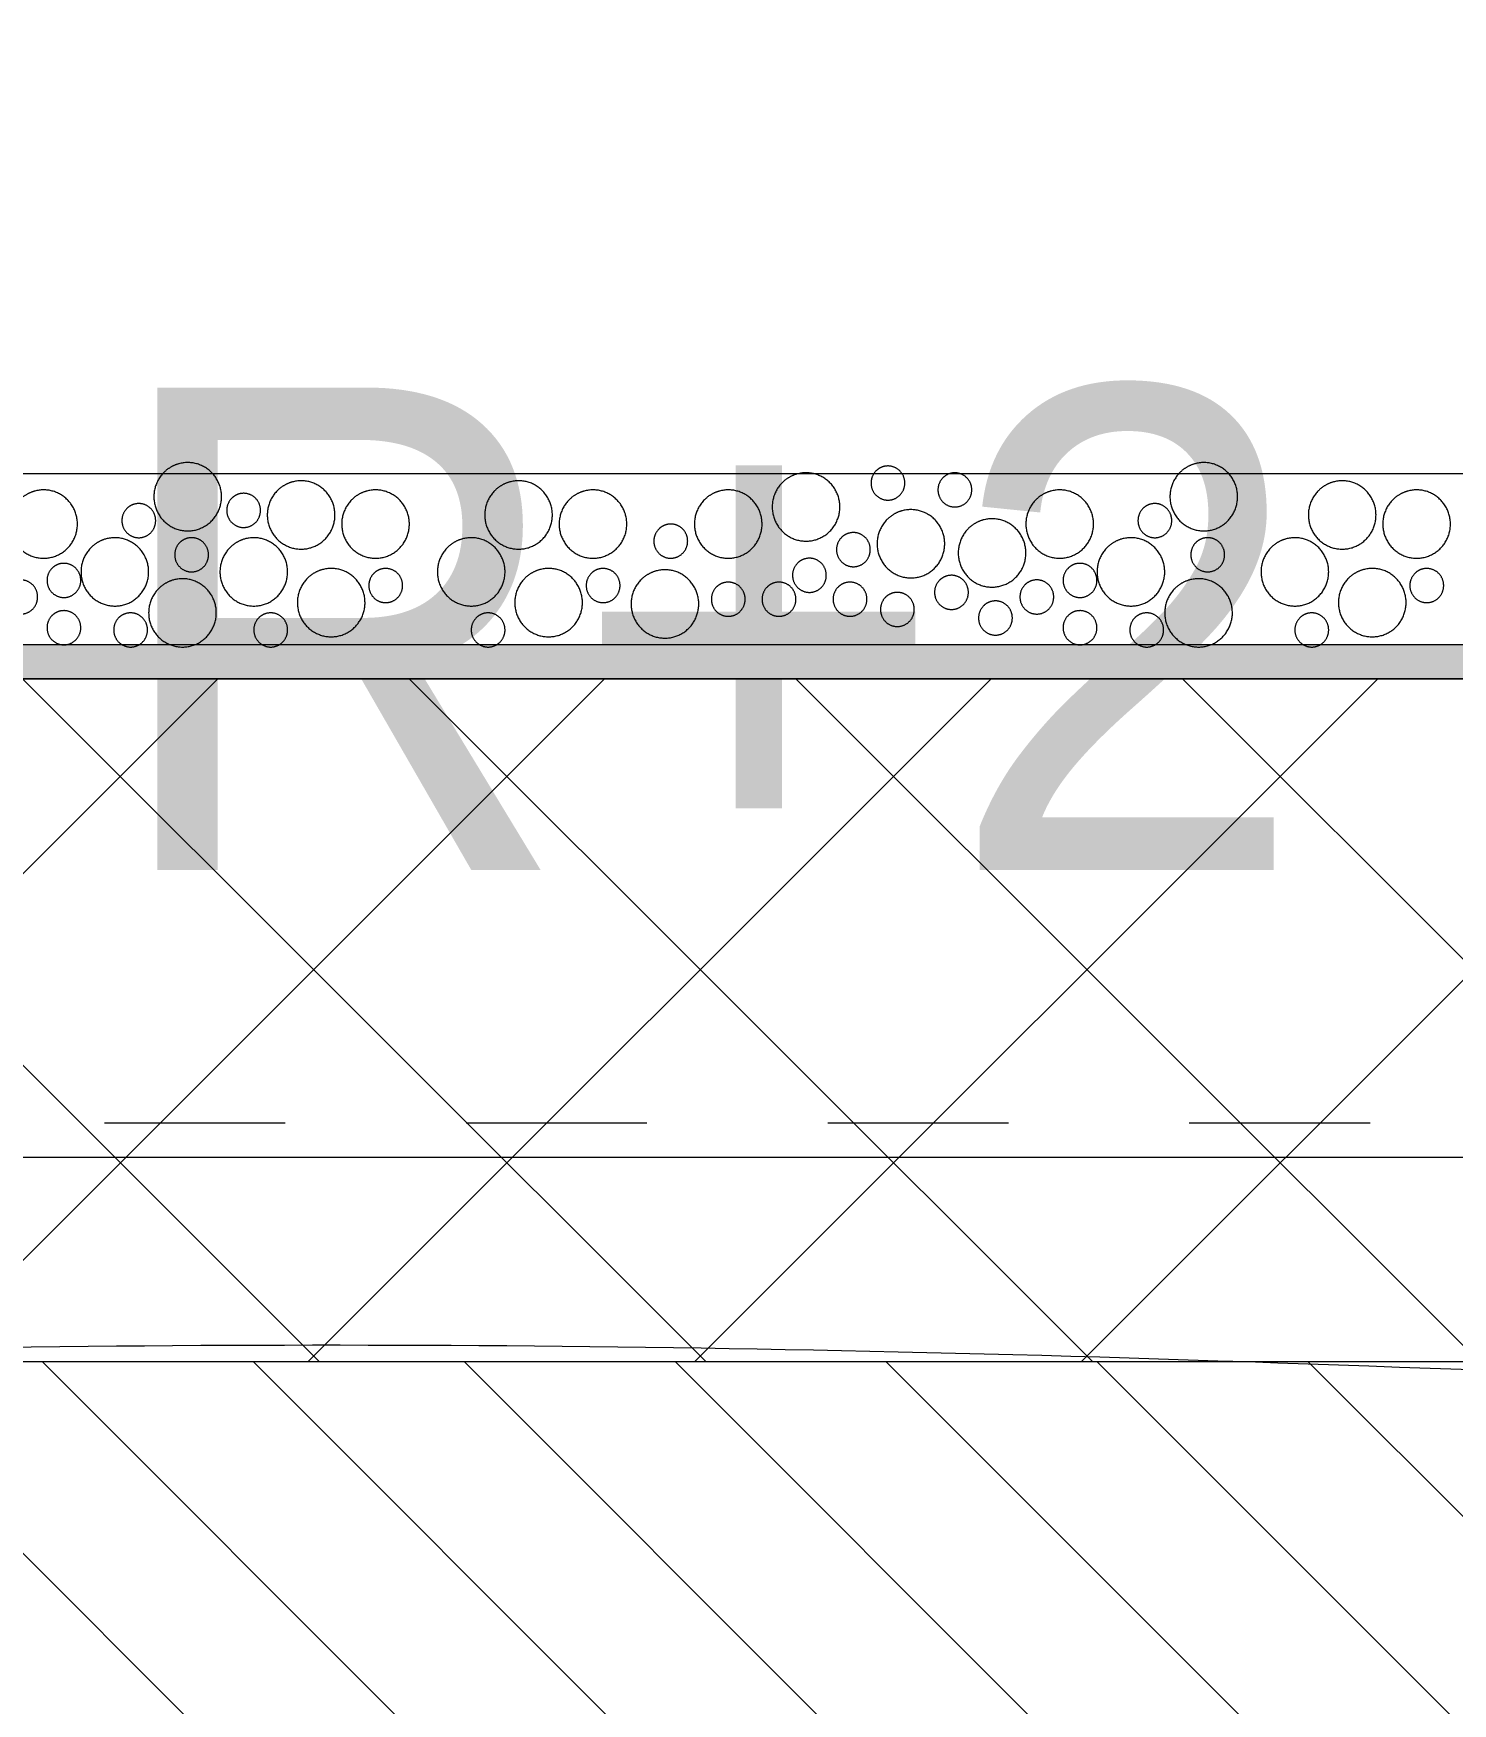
# Model space of a CAD drawing. Header units: centimetres. Extents: x -6341 to 23117, y -10090 to 8065.
# Drawn here: x 376.47 to 418, y -78.05 to -29.16 of the extents above; entities that cross this region are included whole.
import ezdxf

# ---------------------------------------------------------------- set-up
doc = ezdxf.new("R2010")
doc.units = ezdxf.units.CM
doc.header["$LTSCALE"] = 12.7
doc.linetypes.add('VW-01', pattern=[0.83312, 0.41656, -0.41656])
doc.layers.get('0').update_dxf_attribs({"lineweight": 5})
for name, color, linetype, lineweight in [('B BATI-GO-vu', 7, 'Continuous', 5), ('B BATI-isolation', 7, 'Continuous', 5), ('B Général', 7, 'Continuous', 5), ('C ANNOTATIONS-cotation', 7, 'Continuous', 5)]:
    doc.layers.add(name, color=color, linetype=linetype, lineweight=lineweight)
doc.styles.add('Eurostile', font='')
doc.styles.get('Eurostile').set_extended_font_data('Eurostile')

# ---------------------------------------------------------------- blocks, each defined once
blk = doc.blocks.new('Groupe-10-1')
at = {"layer": 'B Général', "color": 7, "linetype": 'Continuous', "lineweight": 13, "flags": 128}
blk.add_lwpolyline([(-1159.074, 5117.41), (-1159.074, 5514.314), (-2149.071, 5514.314), (-2149.071, 4917.389), (-1752.074, 4917.389), (-1752.074, 5117.41)], close=True, dxfattribs=at)
blk = doc.blocks.new('Groupe-120-1')
at = {"layer": 'B BATI-GO-vu', "color": 7}
for points in [[(-1771.471, 4993.892), (-1771.605, 4994.122), (-1771.605, 4994.652), (-1771.337, 4995.111), (-1770.873, 4995.377), (-1770.337, 4995.377), (-1769.873, 4995.111), (-1769.605, 4994.652), (-1769.605, 4994.122), (-1769.873, 4993.662), (-1770.337, 4993.397), (-1770.873, 4993.397), (-1771.337, 4993.662), (-1771.471, 4993.892)], [(-1769.238, 4994.436), (-1769.305, 4994.551), (-1769.305, 4994.816), (-1769.171, 4995.046), (-1768.939, 4995.179), (-1768.671, 4995.179), (-1768.439, 4995.046), (-1768.305, 4994.816), (-1768.305, 4994.551), (-1768.439, 4994.322), (-1768.671, 4994.189), (-1768.939, 4994.189), (-1769.171, 4994.322), (-1769.238, 4994.436)], [(-1769.171, 4992.594), (-1769.305, 4992.824), (-1769.305, 4993.354), (-1769.037, 4993.814), (-1768.573, 4994.079), (-1768.037, 4994.079), (-1767.573, 4993.814), (-1767.305, 4993.354), (-1767.305, 4992.824), (-1767.573, 4992.365), (-1768.037, 4992.1), (-1768.573, 4992.1), (-1769.037, 4992.365), (-1769.171, 4992.594)], [(-1771.737, 4991.715), (-1771.871, 4991.945), (-1771.871, 4992.475), (-1771.603, 4992.934), (-1771.139, 4993.199), (-1770.603, 4993.199), (-1770.139, 4992.934), (-1769.871, 4992.475), (-1769.871, 4991.945), (-1770.139, 4991.485), (-1770.603, 4991.22), (-1771.139, 4991.22), (-1771.603, 4991.485), (-1771.737, 4991.715)], [(-1770.071, 4990.329), (-1770.205, 4990.559), (-1770.205, 4991.089), (-1769.937, 4991.549), (-1769.473, 4991.814), (-1768.937, 4991.814), (-1768.473, 4991.549), (-1768.205, 4991.089), (-1768.205, 4990.559), (-1768.473, 4990.1), (-1768.937, 4989.835), (-1769.473, 4989.835), (-1769.937, 4990.1), (-1770.071, 4990.329)], [(-1767.938, 4991.072), (-1768.005, 4991.187), (-1768.005, 4991.452), (-1767.871, 4991.681), (-1767.639, 4991.814), (-1767.371, 4991.814), (-1767.139, 4991.681), (-1767.005, 4991.452), (-1767.005, 4991.187), (-1767.139, 4990.957), (-1767.371, 4990.824), (-1767.639, 4990.824), (-1767.871, 4990.957), (-1767.938, 4991.072)], [(-1771.438, 4990.28), (-1771.505, 4990.395), (-1771.505, 4990.66), (-1771.371, 4990.89), (-1771.139, 4991.022), (-1770.871, 4991.022), (-1770.639, 4990.89), (-1770.505, 4990.66), (-1770.505, 4990.395), (-1770.639, 4990.165), (-1770.871, 4990.033), (-1771.139, 4990.033), (-1771.371, 4990.165), (-1771.438, 4990.28)], [(-1772.271, 4988.396), (-1772.405, 4988.626), (-1772.405, 4989.156), (-1772.137, 4989.615), (-1771.673, 4989.88), (-1771.137, 4989.88), (-1770.673, 4989.615), (-1770.405, 4989.156), (-1770.405, 4988.626), (-1770.673, 4988.166), (-1771.137, 4987.901), (-1771.673, 4987.901), (-1772.137, 4988.166), (-1772.271, 4988.396)], [(-1768.871, 4988.243), (-1769.005, 4988.473), (-1769.005, 4989.003), (-1768.737, 4989.462), (-1768.273, 4989.728), (-1767.737, 4989.728), (-1767.273, 4989.462), (-1767.005, 4989.003), (-1767.005, 4988.473), (-1767.273, 4988.013), (-1767.737, 4987.748), (-1768.273, 4987.748), (-1768.737, 4988.013), (-1768.871, 4988.243)], [(-1770.138, 4988.758), (-1770.205, 4988.873), (-1770.205, 4989.138), (-1770.071, 4989.368), (-1769.839, 4989.5), (-1769.571, 4989.5), (-1769.339, 4989.368), (-1769.205, 4989.138), (-1769.205, 4988.873), (-1769.339, 4988.643), (-1769.571, 4988.51), (-1769.839, 4988.51), (-1770.071, 4988.643), (-1770.138, 4988.758)], [(-1771.138, 4987.212), (-1771.205, 4987.327), (-1771.205, 4987.592), (-1771.071, 4987.822), (-1770.839, 4987.954), (-1770.571, 4987.954), (-1770.339, 4987.822), (-1770.205, 4987.592), (-1770.205, 4987.327), (-1770.339, 4987.097), (-1770.571, 4986.965), (-1770.839, 4986.965), (-1771.071, 4987.097), (-1771.138, 4987.212)], [(-1770.071, 4986.264), (-1770.205, 4986.494), (-1770.205, 4987.024), (-1769.937, 4987.483), (-1769.473, 4987.748), (-1768.937, 4987.748), (-1768.473, 4987.483), (-1768.205, 4987.024), (-1768.205, 4986.494), (-1768.473, 4986.034), (-1768.937, 4985.769), (-1769.473, 4985.769), (-1769.937, 4986.034), (-1770.071, 4986.264)], [(-1767.938, 4986.973), (-1768.005, 4987.088), (-1768.005, 4987.353), (-1767.871, 4987.583), (-1767.639, 4987.715), (-1767.371, 4987.715), (-1767.139, 4987.583), (-1767.005, 4987.353), (-1767.005, 4987.088), (-1767.139, 4986.858), (-1767.371, 4986.726), (-1767.639, 4986.726), (-1767.871, 4986.858), (-1767.938, 4986.973)], [(-1769.388, 4985.021), (-1769.455, 4985.136), (-1769.455, 4985.401), (-1769.321, 4985.631), (-1769.089, 4985.763), (-1768.821, 4985.763), (-1768.589, 4985.631), (-1768.455, 4985.401), (-1768.455, 4985.136), (-1768.589, 4984.906), (-1768.821, 4984.774), (-1769.089, 4984.774), (-1769.321, 4984.906), (-1769.388, 4985.021)], [(-1768.003, 4985.021), (-1768.07, 4985.136), (-1768.07, 4985.401), (-1767.936, 4985.631), (-1767.704, 4985.763), (-1767.436, 4985.763), (-1767.204, 4985.631), (-1767.07, 4985.401), (-1767.07, 4985.136), (-1767.204, 4984.906), (-1767.436, 4984.774), (-1767.704, 4984.774), (-1767.936, 4984.906), (-1768.003, 4985.021)], [(-1771.471, 4984.18), (-1771.605, 4984.409), (-1771.605, 4984.94), (-1771.337, 4985.399), (-1770.873, 4985.664), (-1770.337, 4985.664), (-1769.873, 4985.399), (-1769.605, 4984.94), (-1769.605, 4984.409), (-1769.873, 4983.95), (-1770.337, 4983.685), (-1770.873, 4983.685), (-1771.337, 4983.95), (-1771.471, 4984.18)], [(-1768.903, 4983.758), (-1768.97, 4983.873), (-1768.97, 4984.138), (-1768.836, 4984.368), (-1768.604, 4984.5), (-1768.336, 4984.5), (-1768.104, 4984.368), (-1767.97, 4984.138), (-1767.97, 4983.873), (-1768.104, 4983.643), (-1768.336, 4983.511), (-1768.604, 4983.511), (-1768.836, 4983.643), (-1768.903, 4983.758)]]:
    blk.add_open_spline(points, degree=2, dxfattribs=at)
blk = doc.blocks.new('Groupe-121-1')
at = {"layer": 'B BATI-GO-vu', "color": 7}
for points in [[(-1771.471, 5024.354), (-1771.605, 5024.584), (-1771.605, 5025.114), (-1771.337, 5025.573), (-1770.873, 5025.839), (-1770.337, 5025.839), (-1769.873, 5025.573), (-1769.605, 5025.114), (-1769.605, 5024.584), (-1769.873, 5024.125), (-1770.337, 5023.859), (-1770.873, 5023.859), (-1771.337, 5024.125), (-1771.471, 5024.354)], [(-1769.238, 5024.898), (-1769.305, 5025.013), (-1769.305, 5025.278), (-1769.171, 5025.508), (-1768.939, 5025.641), (-1768.671, 5025.641), (-1768.439, 5025.508), (-1768.305, 5025.278), (-1768.305, 5025.013), (-1768.439, 5024.784), (-1768.671, 5024.651), (-1768.939, 5024.651), (-1769.171, 5024.784), (-1769.238, 5024.898)], [(-1769.171, 5023.056), (-1769.305, 5023.286), (-1769.305, 5023.816), (-1769.037, 5024.276), (-1768.573, 5024.541), (-1768.037, 5024.541), (-1767.573, 5024.276), (-1767.305, 5023.816), (-1767.305, 5023.286), (-1767.573, 5022.827), (-1768.037, 5022.562), (-1768.573, 5022.562), (-1769.037, 5022.827), (-1769.171, 5023.056)], [(-1771.737, 5022.177), (-1771.871, 5022.407), (-1771.871, 5022.937), (-1771.603, 5023.396), (-1771.139, 5023.661), (-1770.603, 5023.661), (-1770.139, 5023.396), (-1769.871, 5022.937), (-1769.871, 5022.407), (-1770.139, 5021.947), (-1770.603, 5021.682), (-1771.139, 5021.682), (-1771.603, 5021.947), (-1771.737, 5022.177)], [(-1770.071, 5020.792), (-1770.205, 5021.021), (-1770.205, 5021.552), (-1769.937, 5022.011), (-1769.473, 5022.276), (-1768.937, 5022.276), (-1768.473, 5022.011), (-1768.205, 5021.552), (-1768.205, 5021.021), (-1768.473, 5020.562), (-1768.937, 5020.297), (-1769.473, 5020.297), (-1769.937, 5020.562), (-1770.071, 5020.792)], [(-1767.938, 5021.534), (-1768.005, 5021.649), (-1768.005, 5021.914), (-1767.871, 5022.143), (-1767.639, 5022.276), (-1767.371, 5022.276), (-1767.139, 5022.143), (-1767.005, 5021.914), (-1767.005, 5021.649), (-1767.139, 5021.419), (-1767.371, 5021.286), (-1767.639, 5021.286), (-1767.871, 5021.419), (-1767.938, 5021.534)], [(-1772.271, 5018.127), (-1772.405, 5018.357), (-1772.405, 5018.887), (-1772.137, 5019.346), (-1771.673, 5019.611), (-1771.137, 5019.611), (-1770.673, 5019.346), (-1770.405, 5018.887), (-1770.405, 5018.357), (-1770.673, 5017.897), (-1771.137, 5017.632), (-1771.673, 5017.632), (-1772.137, 5017.897), (-1772.271, 5018.127)], [(-1770.138, 5018.489), (-1770.205, 5018.604), (-1770.205, 5018.869), (-1770.071, 5019.099), (-1769.839, 5019.231), (-1769.571, 5019.231), (-1769.339, 5019.099), (-1769.205, 5018.869), (-1769.205, 5018.604), (-1769.339, 5018.374), (-1769.571, 5018.242), (-1769.839, 5018.242), (-1770.071, 5018.374), (-1770.138, 5018.489)], [(-1768.871, 5017.974), (-1769.005, 5018.204), (-1769.005, 5018.734), (-1768.737, 5019.193), (-1768.273, 5019.459), (-1767.737, 5019.459), (-1767.273, 5019.193), (-1767.005, 5018.734), (-1767.005, 5018.204), (-1767.273, 5017.745), (-1767.737, 5017.479), (-1768.273, 5017.479), (-1768.737, 5017.745), (-1768.871, 5017.974)], [(-1771.138, 5016.943), (-1771.205, 5017.058), (-1771.205, 5017.323), (-1771.071, 5017.553), (-1770.839, 5017.685), (-1770.571, 5017.685), (-1770.339, 5017.553), (-1770.205, 5017.323), (-1770.205, 5017.058), (-1770.339, 5016.828), (-1770.571, 5016.696), (-1770.839, 5016.696), (-1771.071, 5016.828), (-1771.138, 5016.943)], [(-1770.071, 5015.995), (-1770.205, 5016.225), (-1770.205, 5016.755), (-1769.937, 5017.214), (-1769.473, 5017.479), (-1768.937, 5017.479), (-1768.473, 5017.214), (-1768.205, 5016.755), (-1768.205, 5016.225), (-1768.473, 5015.765), (-1768.937, 5015.5), (-1769.473, 5015.5), (-1769.937, 5015.765), (-1770.071, 5015.995)], [(-1767.938, 5016.704), (-1768.005, 5016.819), (-1768.005, 5017.084), (-1767.871, 5017.314), (-1767.639, 5017.446), (-1767.371, 5017.446), (-1767.139, 5017.314), (-1767.005, 5017.084), (-1767.005, 5016.819), (-1767.139, 5016.589), (-1767.371, 5016.457), (-1767.639, 5016.457), (-1767.871, 5016.589), (-1767.938, 5016.704)], [(-1771.471, 5013.911), (-1771.605, 5014.14), (-1771.605, 5014.671), (-1771.337, 5015.13), (-1770.873, 5015.395), (-1770.337, 5015.395), (-1769.873, 5015.13), (-1769.605, 5014.671), (-1769.605, 5014.14), (-1769.873, 5013.681), (-1770.337, 5013.416), (-1770.873, 5013.416), (-1771.337, 5013.681), (-1771.471, 5013.911)], [(-1769.388, 5014.752), (-1769.455, 5014.867), (-1769.455, 5015.132), (-1769.321, 5015.362), (-1769.089, 5015.494), (-1768.821, 5015.494), (-1768.589, 5015.362), (-1768.455, 5015.132), (-1768.455, 5014.867), (-1768.589, 5014.637), (-1768.821, 5014.505), (-1769.089, 5014.505), (-1769.321, 5014.637), (-1769.388, 5014.752)], [(-1768.003, 5014.752), (-1768.07, 5014.867), (-1768.07, 5015.132), (-1767.936, 5015.362), (-1767.704, 5015.494), (-1767.436, 5015.494), (-1767.204, 5015.362), (-1767.07, 5015.132), (-1767.07, 5014.867), (-1767.204, 5014.637), (-1767.436, 5014.505), (-1767.704, 5014.505), (-1767.936, 5014.637), (-1768.003, 5014.752)], [(-1768.903, 5013.489), (-1768.97, 5013.604), (-1768.97, 5013.869), (-1768.836, 5014.099), (-1768.604, 5014.231), (-1768.336, 5014.231), (-1768.104, 5014.099), (-1767.97, 5013.869), (-1767.97, 5013.604), (-1768.104, 5013.374), (-1768.336, 5013.242), (-1768.604, 5013.242), (-1768.836, 5013.374), (-1768.903, 5013.489)], [(-1770.625, 5011.932), (-1770.759, 5012.161), (-1770.759, 5012.692), (-1770.491, 5013.151), (-1770.027, 5013.416), (-1769.491, 5013.416), (-1769.027, 5013.151), (-1768.759, 5012.692), (-1768.759, 5012.161), (-1769.027, 5011.702), (-1769.491, 5011.437), (-1770.027, 5011.437), (-1770.491, 5011.702), (-1770.625, 5011.932)], [(-1768.288, 5012.278), (-1768.355, 5012.393), (-1768.355, 5012.658), (-1768.221, 5012.888), (-1767.988, 5013.02), (-1767.721, 5013.02), (-1767.488, 5012.888), (-1767.355, 5012.658), (-1767.355, 5012.393), (-1767.488, 5012.163), (-1767.721, 5012.031), (-1767.988, 5012.031), (-1768.221, 5012.163), (-1768.288, 5012.278)], [(-1772.038, 5011.09), (-1772.105, 5011.205), (-1772.105, 5011.47), (-1771.971, 5011.7), (-1771.739, 5011.833), (-1771.471, 5011.833), (-1771.239, 5011.7), (-1771.105, 5011.47), (-1771.105, 5011.205), (-1771.239, 5010.976), (-1771.471, 5010.843), (-1771.739, 5010.843), (-1771.971, 5010.976), (-1772.038, 5011.09)], [(-1769.038, 5010.991), (-1769.105, 5011.106), (-1769.105, 5011.371), (-1768.971, 5011.601), (-1768.739, 5011.734), (-1768.471, 5011.734), (-1768.239, 5011.601), (-1768.105, 5011.371), (-1768.105, 5011.106), (-1768.239, 5010.877), (-1768.471, 5010.744), (-1768.739, 5010.744), (-1768.971, 5010.877), (-1769.038, 5010.991)], [(-1770.894, 5009.557), (-1771.028, 5009.786), (-1771.028, 5010.316), (-1770.76, 5010.776), (-1770.296, 5011.041), (-1769.76, 5011.041), (-1769.296, 5010.776), (-1769.028, 5010.316), (-1769.028, 5009.786), (-1769.296, 5009.327), (-1769.76, 5009.062), (-1770.296, 5009.062), (-1770.76, 5009.327), (-1770.894, 5009.557)], [(-1772.238, 5009.132), (-1772.305, 5009.247), (-1772.305, 5009.512), (-1772.171, 5009.742), (-1771.939, 5009.875), (-1771.671, 5009.875), (-1771.439, 5009.742), (-1771.305, 5009.512), (-1771.305, 5009.247), (-1771.439, 5009.018), (-1771.671, 5008.885), (-1771.939, 5008.885), (-1772.171, 5009.018), (-1772.238, 5009.132)], [(-1768.538, 5009.408), (-1768.605, 5009.523), (-1768.605, 5009.788), (-1768.471, 5010.018), (-1768.239, 5010.15), (-1767.971, 5010.15), (-1767.739, 5010.018), (-1767.605, 5009.788), (-1767.605, 5009.523), (-1767.739, 5009.293), (-1767.971, 5009.161), (-1768.239, 5009.161), (-1768.471, 5009.293), (-1768.538, 5009.408)], [(-1770.289, 5008.122), (-1770.356, 5008.236), (-1770.356, 5008.502), (-1770.222, 5008.731), (-1769.99, 5008.864), (-1769.722, 5008.864), (-1769.49, 5008.731), (-1769.356, 5008.502), (-1769.356, 5008.236), (-1769.49, 5008.007), (-1769.722, 5007.874), (-1769.99, 5007.874), (-1770.222, 5008.007), (-1770.289, 5008.122)], [(-1768.838, 5008.023), (-1768.905, 5008.137), (-1768.905, 5008.403), (-1768.771, 5008.632), (-1768.539, 5008.765), (-1768.271, 5008.765), (-1768.039, 5008.632), (-1767.905, 5008.403), (-1767.905, 5008.137), (-1768.039, 5007.908), (-1768.271, 5007.775), (-1768.539, 5007.775), (-1768.771, 5007.908), (-1768.838, 5008.023)], [(-1771.971, 5006.489), (-1772.105, 5006.718), (-1772.105, 5007.249), (-1771.837, 5007.708), (-1771.373, 5007.973), (-1770.837, 5007.973), (-1770.373, 5007.708), (-1770.105, 5007.249), (-1770.105, 5006.718), (-1770.373, 5006.259), (-1770.837, 5005.994), (-1771.373, 5005.994), (-1771.837, 5006.259), (-1771.971, 5006.489)], [(-1769.538, 5006.835), (-1769.605, 5006.95), (-1769.605, 5007.215), (-1769.471, 5007.445), (-1769.239, 5007.577), (-1768.971, 5007.577), (-1768.739, 5007.445), (-1768.605, 5007.215), (-1768.605, 5006.95), (-1768.739, 5006.72), (-1768.971, 5006.588), (-1769.239, 5006.588), (-1769.471, 5006.72), (-1769.538, 5006.835)], [(-1768.838, 5005.944), (-1768.905, 5006.059), (-1768.905, 5006.324), (-1768.771, 5006.554), (-1768.539, 5006.687), (-1768.271, 5006.687), (-1768.039, 5006.554), (-1767.905, 5006.324), (-1767.905, 5006.059), (-1768.039, 5005.83), (-1768.271, 5005.697), (-1768.539, 5005.697), (-1768.771, 5005.83), (-1768.838, 5005.944)], [(-1771.471, 5004.213), (-1771.605, 5004.442), (-1771.605, 5004.973), (-1771.337, 5005.432), (-1770.873, 5005.697), (-1770.337, 5005.697), (-1769.873, 5005.432), (-1769.605, 5004.973), (-1769.605, 5004.442), (-1769.873, 5003.983), (-1770.337, 5003.718), (-1770.873, 5003.718), (-1771.337, 5003.983), (-1771.471, 5004.213)], [(-1768.838, 5004.46), (-1768.905, 5004.575), (-1768.905, 5004.84), (-1768.771, 5005.07), (-1768.539, 5005.202), (-1768.271, 5005.202), (-1768.039, 5005.07), (-1767.905, 5004.84), (-1767.905, 5004.575), (-1768.039, 5004.345), (-1768.271, 5004.213), (-1768.539, 5004.213), (-1768.771, 5004.345), (-1768.838, 5004.46)], [(-1769.132, 5002.36), (-1769.266, 5002.59), (-1769.266, 5003.12), (-1768.998, 5003.579), (-1768.534, 5003.844), (-1767.998, 5003.844), (-1767.534, 5003.579), (-1767.266, 5003.12), (-1767.266, 5002.59), (-1767.534, 5002.13), (-1767.998, 5001.865), (-1768.534, 5001.865), (-1768.998, 5002.13), (-1769.132, 5002.36)], [(-1770.538, 5002.778), (-1770.605, 5002.893), (-1770.605, 5003.158), (-1770.471, 5003.387), (-1770.239, 5003.52), (-1769.971, 5003.52), (-1769.739, 5003.387), (-1769.605, 5003.158), (-1769.605, 5002.893), (-1769.739, 5002.663), (-1769.971, 5002.53), (-1770.239, 5002.53), (-1770.471, 5002.663), (-1770.538, 5002.778)], [(-1771.471, 5000.254), (-1771.605, 5000.484), (-1771.605, 5001.014), (-1771.337, 5001.473), (-1770.873, 5001.739), (-1770.337, 5001.739), (-1769.873, 5001.473), (-1769.605, 5001.014), (-1769.605, 5000.484), (-1769.873, 5000.025), (-1770.337, 4999.759), (-1770.873, 4999.759), (-1771.337, 5000.025), (-1771.471, 5000.254)], [(-1769.238, 5000.798), (-1769.305, 5000.913), (-1769.305, 5001.178), (-1769.171, 5001.408), (-1768.939, 5001.541), (-1768.671, 5001.541), (-1768.439, 5001.408), (-1768.305, 5001.178), (-1768.305, 5000.913), (-1768.439, 5000.684), (-1768.671, 5000.551), (-1768.939, 5000.551), (-1769.171, 5000.684), (-1769.238, 5000.798)], [(-1769.171, 4998.956), (-1769.305, 4999.186), (-1769.305, 4999.716), (-1769.037, 5000.176), (-1768.573, 5000.441), (-1768.037, 5000.441), (-1767.573, 5000.176), (-1767.305, 4999.716), (-1767.305, 4999.186), (-1767.573, 4998.727), (-1768.037, 4998.462), (-1768.573, 4998.462), (-1769.037, 4998.727), (-1769.171, 4998.956)], [(-1771.737, 4998.077), (-1771.871, 4998.307), (-1771.871, 4998.837), (-1771.603, 4999.296), (-1771.139, 4999.561), (-1770.603, 4999.561), (-1770.139, 4999.296), (-1769.871, 4998.837), (-1769.871, 4998.307), (-1770.139, 4997.847), (-1770.603, 4997.582), (-1771.139, 4997.582), (-1771.603, 4997.847), (-1771.737, 4998.077)], [(-1770.071, 4996.692), (-1770.205, 4996.921), (-1770.205, 4997.452), (-1769.937, 4997.911), (-1769.473, 4998.176), (-1768.937, 4998.176), (-1768.473, 4997.911), (-1768.205, 4997.452), (-1768.205, 4996.921), (-1768.473, 4996.462), (-1768.937, 4996.197), (-1769.473, 4996.197), (-1769.937, 4996.462), (-1770.071, 4996.692)], [(-1767.938, 4997.434), (-1768.005, 4997.549), (-1768.005, 4997.814), (-1767.871, 4998.043), (-1767.639, 4998.176), (-1767.371, 4998.176), (-1767.139, 4998.043), (-1767.005, 4997.814), (-1767.005, 4997.549), (-1767.139, 4997.319), (-1767.371, 4997.186), (-1767.639, 4997.186), (-1767.871, 4997.319), (-1767.938, 4997.434)]]:
    blk.add_open_spline(points, degree=2, dxfattribs=at)
blk = doc.blocks.new('Groupe-131-1')
at = {"layer": 'B BATI-isolation', "linetype": 'Continuous', "lineweight": 0}
blk.add_hatch(color=255, dxfattribs=at).paths.add_polyline_path([(-1767.077, 4917.394), (-1767.077, 5093.417), (-1766.077, 5093.417), (-1766.077, 4917.394)])
at = {"layer": 'B Général', "linetype": 'Continuous', "lineweight": 5, "true_color": 0x808080}
h = blk.add_hatch(dxfattribs=at)
h.set_pattern_fill('02_ISOLANT', color=8, style=0, pattern_type=2)
h.set_pattern_definition([(45, (0, 0), (-5.656854, 5.656854), []), (135, (0, 0), (5.656854, 5.656854), [])])
h.paths.add_polyline_path([(-1766.077, 4917.394), (-1766.077, 5093.417), (-1746.077, 5093.417), (-1746.077, 4917.394)])
at = {"layer": 'B BATI-GO-vu', "linetype": 'Continuous', "lineweight": 5}
blk.add_line((-1772.07, 5093.416), (-1772.074, 4918.394), dxfattribs=at)
at = {"layer": 'B BATI-isolation', "color": 7, "linetype": 'Continuous', "lineweight": 13, "flags": 128}
blk.add_lwpolyline([(-1767.077, 4917.394), (-1767.077, 5093.417), (-1766.077, 5093.417), (-1766.077, 4917.394)], close=True, dxfattribs=at)
at = {"layer": 'B Général', "color": 7, "linetype": 'Continuous', "lineweight": 5, "flags": 128}
blk.add_lwpolyline([(-1766.077, 4917.394), (-1766.077, 5093.417), (-1746.077, 5093.417), (-1746.077, 4917.394)], close=True, dxfattribs=at)
at = {"layer": 'B BATI-GO-vu'}
for name in ['Groupe-121-1', 'Groupe-120-1']:
    blk.add_blockref(name, (0, 0), dxfattribs=at)
blk = doc.blocks.new('Groupe-132-1')
at = {"linetype": 'Continuous', "lineweight": 5}
h = blk.add_hatch(dxfattribs=at)
h.set_pattern_fill('45_0_15_52', style=0, pattern_type=2)
h.set_pattern_definition([(45, (0, 0), (3.5277778, -2.6458333), [])])
h.paths.add_polyline_path([(-2023.074, 4689.12), (-2023.077, 4689.12), (-2023.077, 4893.389), (-2147.8, 4893.389), (-2147.8, 4893.396), (-2149.07, 4893.396), (-2149.07, 4909.396), (-1990.377, 4909.4), (-1990.377, 4893.4), (-1992.974, 4893.4), (-1992.974, 4893.386), (-2003.074, 4893.389), (-2003.074, 4300.6), (-1745.96, 4300.6), (-1746.035, 4689.119), (-1746.038, 4689.119), (-1746.067, 4837.555), (-1746.077, 4837.555), (-1746.077, 4893.389), (-1796.425, 4893.389), (-1796.425, 4893.396), (-1796.428, 4893.396), (-1796.428, 4893.399), (-1806.778, 4893.398), (-1806.779, 4905.084), (-1804.817, 4905.084), (-1804.637, 4909.395), (-1796.428, 4909.395), (-1796.428, 4909.396), (-1789.461, 4909.396), (-1746.077, 4909.397), (-1746.077, 5093.41), (-1801.074, 5093.41), (-1801.074, 5093.417), (-1801.077, 5093.417), (-1801.077, 5109.396), (-1152.077, 5109.417), (-1152.077, 5109.41), (-1152.074, 5109.41), (-1152.074, 4909.493), (-1096.9, 4909.493), (-1096.9, 4893.396), (-1109.54, 4893.396), (-1109.54, 4893.389), (-1152.074, 4893.389), (-1152.074, 4300.389), (-852.506, 4300.389), (-852.506, 4689.111), (-852.525, 4689.111), (-852.525, 4909.393), (-852.525, 4909.396), (-849.399, 5117.848), (-832.525, 5117.848), (-832.513, 5112.394), (-832.904, 5112.285), (-833.254, 5112.136), (-833.565, 5111.946), (-833.835, 5111.717), (-834.065, 5111.446), (-834.254, 5111.136), (-834.404, 5110.785), (-834.513, 5110.394), (-832.513, 5110.394), (-832.525, 4909.396), (-832.525, 4909.393), (-776.5, 4909.39), (-776.5, 4893.389), (-832.522, 4893.389), (-832.522, 4300.389), (-527.074, 4300.389), (-527.074, 4689.118), (-527.077, 4689.118), (-527.077, 4884.05), (-527.077, 4893.389), (-527.091, 4893.389), (-527.091, 4893.396), (-542.07, 4893.394), (-542.102, 4905.075), (-541.115, 4905.084), (-540.936, 4909.393), (-527.077, 4909.393), (-527.077, 4909.396), (-424.004, 4909.396), (-424.004, 5450.396), (-34.003, 5450.396), (-34.003, 5450.389), (-34, 5450.389), (-34, 5425.389), (-104.009, 5425.374), (-104.009, 4909.396), (288.982, 4909.396), (288.982, 4909.389), (288.986, 4909.389), (288.986, 4884.389), (80.926, 4884.389), (80.926, 3276.389), (288.986, 3276.389), (288.986, 3251.389), (-547.427, 3251.377), (-546.578, 3271.375), (-527.074, 3271.375), (-527.074, 4282.389), (-832.522, 4282.389), (-832.522, 4153.389), (-792.522, 4153.389), (-792.522, 4134.389), (-832.522, 4134.389), (-832.522, 3541.39), (-775.64, 3541.39), (-775.64, 3525.39), (-798.828, 3525.391), (-832.539, 3525.39), (-832.526, 3324.391), (-834.526, 3324.391), (-834.417, 3324), (-834.268, 3323.649), (-834.078, 3323.339), (-833.848, 3323.069), (-833.578, 3322.839), (-833.268, 3322.649), (-832.917, 3322.5), (-832.526, 3322.391), (-832.539, 3316.938), (-849.412, 3316.938), (-852.538, 3525.39), (-852.538, 3525.392), (-852.539, 3745.674), (-852.506, 3745.674), (-852.506, 4134.389), (-1152.074, 4134.389), (-1152.074, 3745.674), (-1152.074, 3745.674), (-1152.074, 3541.392), (-1099.263, 3541.392), (-1099.263, 3541.389), (-1096.913, 3541.389), (-1096.913, 3525.389), (-1099.263, 3525.389), (-1099.263, 3525.389), (-1152.074, 3525.389), (-1152.074, 3320.437), (-1154.074, 3320.437), (-1153.965, 3320.046), (-1153.816, 3319.696), (-1153.626, 3319.385), (-1153.396, 3319.115), (-1153.126, 3318.885), (-1152.816, 3318.696), (-1152.465, 3318.546), (-1152.074, 3318.437), (-1152.074, 3316.937), (-1169.971, 3316.937), (-1172.074, 3525.389), (-1172.074, 3525.392), (-1172.074, 3745.674), (-1172.056, 3745.674), (-1172.056, 4134.389), (-1449.074, 4134.389), (-1449.074, 3745.674), (-1449.074, 3745.674), (-1449.074, 3541.392), (-1419.074, 3541.392), (-1419.074, 3541.382), (-1415.613, 3541.381), (-1415.613, 3525.381), (-1440.516, 3525.389), (-1449.074, 3525.389), (-1449.074, 3320.437), (-1451.074, 3320.437), (-1450.965, 3320.046), (-1450.816, 3319.695), (-1450.626, 3319.385), (-1450.396, 3319.115), (-1450.126, 3318.885), (-1449.816, 3318.695), (-1449.465, 3318.546), (-1449.074, 3318.437), (-1449.074, 3316.937), (-1466.971, 3316.937), (-1469.074, 3525.389), (-1469.074, 3525.391), (-1469.074, 3745.674), (-1469.056, 3745.674), (-1469.056, 4134.389), (-1726.074, 4134.389), (-1726.078, 3745.674), (-1726.074, 3745.674), (-1726.074, 3541.392), (-1716.074, 3541.392), (-1716.074, 3541.383), (-1713.081, 3541.381), (-1713.081, 3525.381), (-1722.75, 3525.389), (-1726.074, 3525.389), (-1726.074, 3314.437), (-1728.074, 3314.437), (-1727.965, 3314.046), (-1727.816, 3313.695), (-1727.626, 3313.385), (-1727.396, 3313.115), (-1727.126, 3312.885), (-1726.816, 3312.695), (-1726.465, 3312.546), (-1726.074, 3312.437), (-1726.074, 3310.937), (-1744.102, 3310.937), (-1746.074, 3525.389), (-1746.111, 3525.389), (-1746.111, 3525.391), (-1753.977, 3525.392), (-1754.159, 3529.762), (-1756.121, 3529.762), (-1756.121, 3541.393), (-1746.111, 3541.393), (-1746.105, 4134.389), (-2003.074, 4134.389), (-2003.074, 3541.389), (-1993.074, 3541.392), (-1993.074, 3525.292), (-2147.574, 3525.292), (-2147.574, 3541.389), (-2023.074, 3541.389)])
h.paths.add_polyline_path([(-852.506, 4153.389), (-852.506, 4282.389), (-1147.074, 4282.389), (-1147.074, 4153.389)])
h.paths.add_polyline_path([(-199.074, 3729.371), (-219.074, 3729.371), (-219.074, 3276.389), (60.926, 3276.389), (60.926, 4689.117), (60.923, 4689.117), (60.923, 4884.389), (-219.074, 4884.389), (-219.074, 4429.389), (-199.074, 4429.389), (-199.074, 4379.371), (-219.074, 4379.371), (-219.074, 3779.389), (-199.074, 3779.389)])
h.paths.add_polyline_path([(-1444.074, 4152.389), (-1172.074, 4152.389), (-1172.074, 4282.389), (-1444.074, 4282.389)])
h.paths.add_polyline_path([(-394.001, 4909.396), (-124.012, 4909.396), (-124.012, 5425.389), (-394.001, 5425.389)])
h.paths.add_polyline_path([(-1469.074, 4689.119), (-1469.077, 4689.119), (-1469.077, 5093.41), (-1726.074, 5093.41), (-1726.074, 4300.389), (-1469.074, 4300.389)])
h.paths.add_polyline_path([(-1172.077, 5093.41), (-1449.074, 5093.41), (-1449.074, 4300.389), (-1172.074, 4300.389), (-1172.074, 4689.119), (-1172.077, 4689.119)])
h.paths.add_polyline_path([(-1469.074, 4282.389), (-1721.074, 4282.389), (-1721.074, 4152.389), (-1469.074, 4152.389)])
h.paths.add_polyline_path([(-457.074, 3709.371), (-504.074, 3709.371), (-504.074, 3276.389), (-239.074, 3276.389), (-239.074, 4689.117), (-239.077, 4689.117), (-239.077, 4884.389), (-504.074, 4884.389), (-504.074, 4449.389), (-457.074, 4449.389), (-457.074, 4379.371), (-504.074, 4379.371), (-504.074, 3779.371), (-457.074, 3779.371)])
h.paths.add_polyline_path([(-2003.074, 4152.389), (-1746.074, 4152.389), (-1746.074, 4282.389), (-2003.074, 4282.389)])
at = {"color": 7, "linetype": 'Continuous', "lineweight": 18}
blk.add_open_spline([(-2023.074, 4689.12), (-2023.076, 4689.12), (-2023.077, 4689.12), (-2023.077, 4791.254), (-2023.077, 4893.389), (-2085.439, 4893.389), (-2147.8, 4893.389), (-2147.8, 4893.392), (-2147.8, 4893.396), (-2148.435, 4893.396), (-2149.07, 4893.396), (-2149.07, 4901.396), (-2149.07, 4909.396), (-2069.724, 4909.398), (-1990.377, 4909.4), (-1990.377, 4901.4), (-1990.377, 4893.4), (-1991.676, 4893.4), (-1992.974, 4893.4), (-1992.974, 4893.393), (-1992.974, 4893.386), (-1998.024, 4893.388), (-2003.074, 4893.389), (-2003.074, 4596.994), (-2003.074, 4300.6), (-1874.517, 4300.6), (-1745.96, 4300.6), (-1745.997, 4494.86), (-1746.035, 4689.119), (-1746.036, 4689.119), (-1746.038, 4689.119), (-1746.052, 4763.337), (-1746.067, 4837.555), (-1746.072, 4837.555), (-1746.077, 4837.555), (-1746.077, 4865.472), (-1746.077, 4893.389), (-1771.251, 4893.389), (-1796.425, 4893.389), (-1796.425, 4893.392), (-1796.425, 4893.396), (-1796.427, 4893.396), (-1796.428, 4893.396), (-1796.428, 4893.397), (-1796.428, 4893.399), (-1801.603, 4893.399), (-1806.778, 4893.398), (-1806.778, 4899.241), (-1806.779, 4905.084), (-1805.798, 4905.084), (-1804.817, 4905.084), (-1804.727, 4907.239), (-1804.637, 4909.395), (-1800.533, 4909.395), (-1796.428, 4909.395), (-1796.428, 4909.395), (-1796.428, 4909.396), (-1792.945, 4909.396), (-1789.461, 4909.396), (-1767.769, 4909.397), (-1746.077, 4909.397), (-1746.077, 5001.404), (-1746.077, 5093.41), (-1773.576, 5093.41), (-1801.074, 5093.41), (-1801.074, 5093.413), (-1801.074, 5093.417), (-1801.076, 5093.417), (-1801.077, 5093.417), (-1801.077, 5101.406), (-1801.077, 5109.396), (-1476.577, 5109.406), (-1152.077, 5109.417), (-1152.077, 5109.413), (-1152.077, 5109.41), (-1152.076, 5109.41), (-1152.074, 5109.41), (-1152.074, 5009.451), (-1152.074, 4909.493), (-1124.487, 4909.493), (-1096.9, 4909.493), (-1096.9, 4901.444), (-1096.9, 4893.396), (-1103.22, 4893.396), (-1109.54, 4893.396), (-1109.54, 4893.392), (-1109.54, 4893.389), (-1130.807, 4893.389), (-1152.074, 4893.389), (-1152.074, 4596.889), (-1152.074, 4300.389), (-1002.29, 4300.389), (-852.506, 4300.389), (-852.506, 4494.75), (-852.506, 4689.111), (-852.516, 4689.111), (-852.525, 4689.111), (-852.525, 4799.252), (-852.525, 4909.393), (-852.525, 4909.395), (-852.525, 4909.396), (-850.962, 5013.622), (-849.399, 5117.848), (-840.962, 5117.848), (-832.525, 5117.848), (-832.519, 5115.121), (-832.513, 5112.394), (-834.157, 5112.039), (-834.513, 5110.394), (-833.513, 5110.394), (-832.513, 5110.394), (-832.519, 5009.895), (-832.525, 4909.396), (-832.525, 4909.394), (-832.525, 4909.393), (-804.513, 4909.391), (-776.5, 4909.39), (-776.5, 4901.389), (-776.5, 4893.389), (-804.511, 4893.389), (-832.522, 4893.389), (-832.522, 4596.889), (-832.522, 4300.389), (-679.798, 4300.389), (-527.074, 4300.389), (-527.074, 4494.753), (-527.074, 4689.118), (-527.076, 4689.118), (-527.077, 4689.118), (-527.077, 4786.584), (-527.077, 4884.05), (-527.077, 4888.72), (-527.077, 4893.389), (-527.084, 4893.389), (-527.091, 4893.389), (-527.091, 4893.392), (-527.091, 4893.396), (-534.58, 4893.395), (-542.07, 4893.394), (-542.086, 4899.234), (-542.102, 4905.075), (-541.608, 4905.079), (-541.115, 4905.084), (-541.026, 4907.239), (-540.936, 4909.393), (-534.006, 4909.393), (-527.077, 4909.393), (-527.077, 4909.394), (-527.077, 4909.396), (-475.541, 4909.396), (-424.004, 4909.396), (-424.004, 5179.896), (-424.004, 5450.396), (-229.004, 5450.396), (-34.003, 5450.396), (-34.003, 5450.392), (-34.003, 5450.389), (-34.002, 5450.389), (-34, 5450.389), (-34, 5437.889), (-34, 5425.389), (-69.004, 5425.381), (-104.009, 5425.374), (-104.009, 5167.385), (-104.009, 4909.396), (92.487, 4909.396), (288.982, 4909.396), (288.982, 4909.392), (288.982, 4909.389), (288.984, 4909.389), (288.986, 4909.389), (288.986, 4896.889), (288.986, 4884.389), (184.956, 4884.389), (80.926, 4884.389), (80.926, 4080.389), (80.926, 3276.389), (184.956, 3276.389), (288.986, 3276.389), (288.986, 3263.889), (288.986, 3251.389), (-129.221, 3251.383), (-547.427, 3251.377), (-547.002, 3261.376), (-546.578, 3271.375), (-536.826, 3271.375), (-527.074, 3271.375), (-527.074, 3776.882), (-527.074, 4282.389), (-679.798, 4282.389), (-832.522, 4282.389), (-832.522, 4217.889), (-832.522, 4153.389), (-812.522, 4153.389), (-792.522, 4153.389), (-792.522, 4143.889), (-792.522, 4134.389), (-812.522, 4134.389), (-832.522, 4134.389), (-832.522, 3837.889), (-832.522, 3541.39), (-804.081, 3541.39), (-775.64, 3541.39), (-775.64, 3533.39), (-775.64, 3525.39), (-787.234, 3525.39), (-798.828, 3525.391), (-815.683, 3525.39), (-832.539, 3525.39), (-832.532, 3424.89), (-832.526, 3324.391), (-833.526, 3324.391), (-834.526, 3324.391), (-834.17, 3322.747), (-832.526, 3322.391), (-832.532, 3319.664), (-832.539, 3316.938), (-840.976, 3316.938), (-849.412, 3316.938), (-850.975, 3421.164), (-852.538, 3525.39), (-852.538, 3525.391), (-852.538, 3525.392), (-852.538, 3635.533), (-852.539, 3745.674), (-852.522, 3745.674), (-852.506, 3745.674), (-852.506, 3940.032), (-852.506, 4134.389), (-1002.29, 4134.389), (-1152.074, 4134.389), (-1152.074, 3940.031), (-1152.074, 3745.674), (-1152.074, 3745.674), (-1152.074, 3745.674), (-1152.074, 3643.533), (-1152.074, 3541.392), (-1125.668, 3541.392), (-1099.263, 3541.392), (-1099.263, 3541.391), (-1099.263, 3541.389), (-1098.088, 3541.389), (-1096.913, 3541.389), (-1096.913, 3533.389), (-1096.913, 3525.389), (-1098.088, 3525.389), (-1099.263, 3525.389), (-1099.263, 3525.389), (-1099.263, 3525.389), (-1125.668, 3525.389), (-1152.074, 3525.389), (-1152.074, 3422.913), (-1152.074, 3320.437), (-1153.074, 3320.437), (-1154.074, 3320.437), (-1153.719, 3318.793), (-1152.074, 3318.437), (-1152.074, 3317.687), (-1152.074, 3316.937), (-1161.023, 3316.937), (-1169.971, 3316.937), (-1171.022, 3421.163), (-1172.074, 3525.389), (-1172.074, 3525.39), (-1172.074, 3525.392), (-1172.074, 3635.533), (-1172.074, 3745.674), (-1172.065, 3745.674), (-1172.056, 3745.674), (-1172.056, 3940.031), (-1172.056, 4134.389), (-1310.565, 4134.389), (-1449.074, 4134.389), (-1449.074, 3940.031), (-1449.074, 3745.674), (-1449.074, 3745.674), (-1449.074, 3745.674), (-1449.074, 3643.533), (-1449.074, 3541.392), (-1434.074, 3541.392), (-1419.074, 3541.392), (-1419.074, 3541.387), (-1419.074, 3541.382), (-1417.344, 3541.381), (-1415.613, 3541.381), (-1415.613, 3533.381), (-1415.613, 3525.381), (-1428.065, 3525.385), (-1440.516, 3525.389), (-1444.795, 3525.389), (-1449.074, 3525.389), (-1449.074, 3422.913), (-1449.074, 3320.437), (-1450.074, 3320.437), (-1451.074, 3320.437), (-1450.719, 3318.792), (-1449.074, 3318.437), (-1449.074, 3317.687), (-1449.074, 3316.937), (-1458.023, 3316.937), (-1466.971, 3316.937), (-1468.022, 3421.163), (-1469.074, 3525.389), (-1469.074, 3525.39), (-1469.074, 3525.391), (-1469.074, 3635.532), (-1469.074, 3745.674), (-1469.065, 3745.674), (-1469.056, 3745.674), (-1469.056, 3940.031), (-1469.056, 4134.389), (-1597.565, 4134.389), (-1726.074, 4134.389), (-1726.076, 3940.031), (-1726.078, 3745.674), (-1726.076, 3745.674), (-1726.074, 3745.674), (-1726.074, 3643.533), (-1726.074, 3541.392), (-1721.074, 3541.392), (-1716.074, 3541.392), (-1716.074, 3541.387), (-1716.074, 3541.383), (-1714.578, 3541.382), (-1713.081, 3541.381), (-1713.081, 3533.381), (-1713.081, 3525.381), (-1717.916, 3525.385), (-1722.75, 3525.389), (-1724.412, 3525.389), (-1726.074, 3525.389), (-1726.074, 3419.913), (-1726.074, 3314.437), (-1727.074, 3314.437), (-1728.074, 3314.437), (-1727.719, 3312.792), (-1726.074, 3312.437), (-1726.074, 3311.687), (-1726.074, 3310.937), (-1735.088, 3310.937), (-1744.102, 3310.937), (-1745.088, 3418.163), (-1746.074, 3525.389), (-1746.092, 3525.389), (-1746.111, 3525.389), (-1746.111, 3525.39), (-1746.111, 3525.391), (-1750.044, 3525.391), (-1753.977, 3525.392), (-1754.068, 3527.577), (-1754.159, 3529.762), (-1755.14, 3529.762), (-1756.121, 3529.762), (-1756.121, 3535.578), (-1756.121, 3541.393), (-1751.116, 3541.393), (-1746.111, 3541.393), (-1746.108, 3837.891), (-1746.105, 4134.389), (-1874.589, 4134.389), (-2003.074, 4134.389), (-2003.074, 3837.889), (-2003.074, 3541.389), (-1998.074, 3541.39), (-1993.074, 3541.392), (-1993.074, 3533.342), (-1993.074, 3525.292), (-2070.324, 3525.292), (-2147.574, 3525.292), (-2147.574, 3533.34), (-2147.574, 3541.389), (-2085.324, 3541.389), (-2023.074, 3541.389), (-2023.074, 4115.254), (-2023.074, 4689.12)], degree=2, knots=[0, 0, 0, 1, 1, 2, 2, 3, 3, 4, 4, 5, 5, 6, 6, 7, 7, 8, 8, 9, 9, 10, 10, 11, 11, 12, 12, 13, 13, 14, 14, 15, 15, 16, 16, 17, 17, 18, 18, 19, 19, 20, 20, 21, 21, 22, 22, 23, 23, 24, 24, 25, 25, 26, 26, 27, 27, 28, 28, 29, 29, 30, 30, 31, 31, 32, 32, 33, 33, 34, 34, 35, 35, 36, 36, 37, 37, 38, 38, 39, 39, 40, 40, 41, 41, 42, 42, 43, 43, 44, 44, 45, 45, 46, 46, 47, 47, 48, 48, 49, 49, 50, 50, 51, 51, 52, 52, 53, 53, 54, 54, 55, 55, 56, 56, 57, 57, 58, 58, 59, 59, 60, 60, 61, 61, 62, 62, 63, 63, 64, 64, 65, 65, 66, 66, 67, 67, 68, 68, 69, 69, 70, 70, 71, 71, 72, 72, 73, 73, 74, 74, 75, 75, 76, 76, 77, 77, 78, 78, 79, 79, 80, 80, 81, 81, 82, 82, 83, 83, 84, 84, 85, 85, 86, 86, 87, 87, 88, 88, 89, 89, 90, 90, 91, 91, 92, 92, 93, 93, 94, 94, 95, 95, 96, 96, 97, 97, 98, 98, 99, 99, 100, 100, 101, 101, 102, 102, 103, 103, 104, 104, 105, 105, 106, 106, 107, 107, 108, 108, 109, 109, 110, 110, 111, 111, 112, 112, 113, 113, 114, 114, 115, 115, 116, 116, 117, 117, 118, 118, 119, 119, 120, 120, 121, 121, 122, 122, 123, 123, 124, 124, 125, 125, 126, 126, 127, 127, 128, 128, 129, 129, 130, 130, 131, 131, 132, 132, 133, 133, 134, 134, 135, 135, 136, 136, 137, 137, 138, 138, 139, 139, 140, 140, 141, 141, 142, 142, 143, 143, 144, 144, 145, 145, 146, 146, 147, 147, 148, 148, 149, 149, 150, 150, 151, 151, 152, 152, 153, 153, 154, 154, 155, 155, 156, 156, 157, 157, 158, 158, 159, 159, 160, 160, 161, 161, 162, 162, 163, 163, 164, 164, 165, 165, 166, 166, 167, 167, 168, 168, 169, 169, 170, 170, 171, 171, 172, 172, 173, 173, 174, 174, 175, 175, 176, 176, 177, 177, 178, 178, 179, 179, 180, 180, 181, 181, 182, 182, 183, 183, 184, 184, 185, 185, 186, 186, 187, 187, 187], dxfattribs=at)
at = {"layer": 'B Général', "color": 7}
blk.add_blockref('Groupe-131-1', (0, 0), dxfattribs=at)
blk = doc.blocks.new('Niveaux bat A')
at = {"layer": 'B Général', "color": 1, "linetype": 'VW-01', "lineweight": 5}
blk.add_line((-465.857, 1082.988), (430, 1082.988), dxfattribs=at)
at = {"layer": 'B Général', "insert": (-465.857, 1104.514), "char_height": 14.118, "attachment_point": 1, "line_spacing_factor": 0.894142, "style": 'Eurostile'}
blk.add_mtext('R+2', dxfattribs=at)

msp = doc.modelspace()

# ---------------------------------------------------------------- block references
at = {"layer": 'B Général'}
msp.add_blockref('Niveaux bat A', (844.41, -1144.039), dxfattribs=at)
at = {"layer": 'B Général', "color": 7, "rotation": 270}
msp.add_blockref('Groupe-10-1', (-4607.903, -1814.126), dxfattribs=at)
at = {"layer": 'C ANNOTATIONS-cotation', "color": 7, "rotation": 270}
msp.add_blockref('Groupe-132-1', (-4607.903, -1814.126), dxfattribs=at)

doc.saveas('drawing.dxf')
